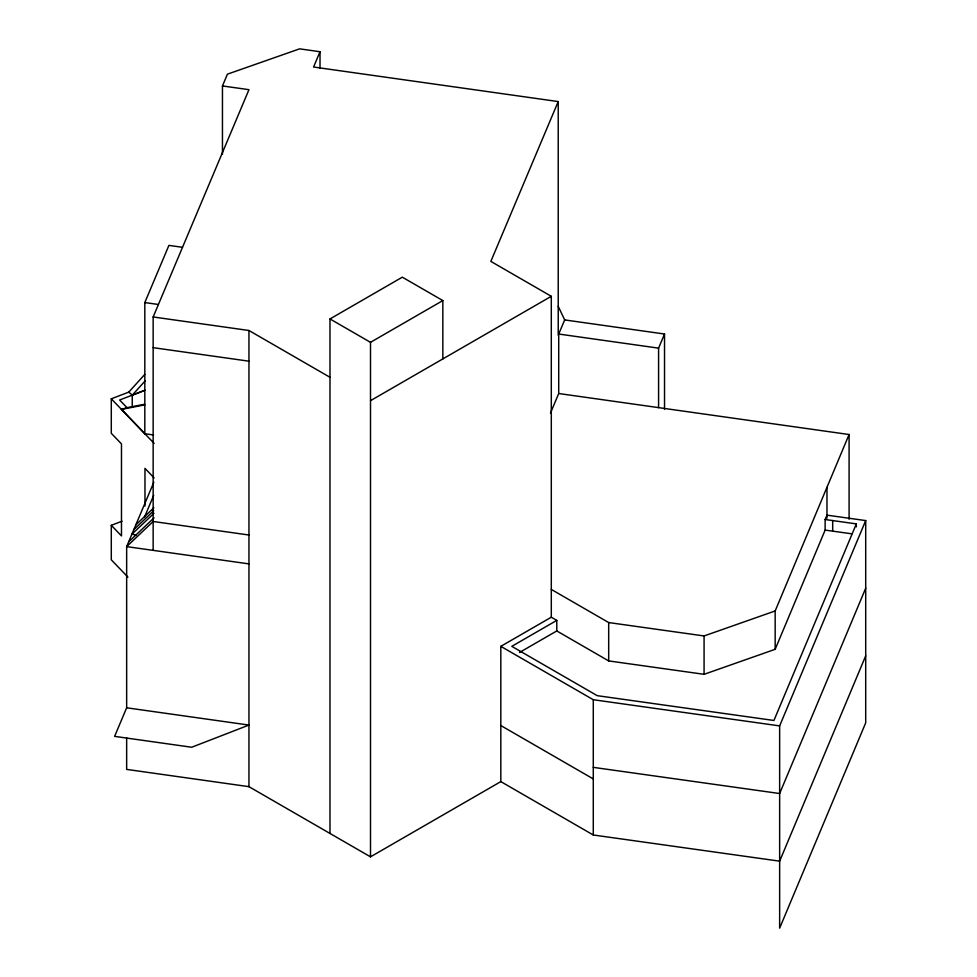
<?xml version="1.0" encoding="UTF-8"?>
<svg xmlns="http://www.w3.org/2000/svg" width="977" height="977" viewBox="0 0 977 977"><rect width="100%" height="100%" fill="white"/><g stroke="black" fill="none" stroke-linecap="round" stroke-linejoin="round"><path stroke-width="1.47" d="M222.451 154.219L222.463 85.939L227.421 74.167L299.634 48.85L320.016 51.732L320.016 68.414M153.157 550.356L153.157 316.963L248.952 330.495L248.952 786.668L370.503 856.841L500.822 781.612L593.283 834.993L779.646 861.164L865.707 655.848M519.52 652.465L556.78 630.947L556.78 620.383L551.297 617.208L500.822 646.347L500.822 781.612M865.707 520.582L779.646 725.899L779.646 928.15L865.707 722.833L865.707 520.582L826.969 515.148L825.138 519.508L825.138 530.084L775.164 649.314L704.075 674.313L608.683 660.916L608.683 622.557L551.297 589.424M704.075 674.313L704.075 635.954L775.164 610.955L849.086 434.521L558.71 393.523L550.454 413.124M775.164 649.314L775.164 610.955M832.685 531.134L832.685 520.57M849.086 519.275L849.086 434.521M825.138 519.508L856.328 523.892L773.931 720.476L597.24 695.673L511.801 646.347L556.78 620.383M865.707 588.215L779.646 793.532L593.283 767.36M153.597 434.985L144.816 433.739L144.816 302.565L168.911 245.386L182.479 247.303M153.157 316.963L248.964 89.676L222.463 85.939M320.016 51.732L313.568 67.022L558.221 101.571L558.221 335.209L564.669 319.919L558.221 306.351M153.841 482.198L126.656 546.619L126.656 707.8L114.614 736.365L191.7 747.246L248.952 725.068L126.656 707.8M144.413 517.334L153.707 495.302M152.546 510.275L153.707 507.515M558.221 101.571L490.845 261.396L551.297 296.3L551.297 617.208M658.583 407.617L658.583 348.142L664.531 334.024L564.669 319.919M122.052 521.193L111.293 525.308L121.478 535.909L121.478 443.912L111.293 433.312L111.293 398.811L128.769 392.119L144.816 374.386M145.304 380.737L132.261 395.148L132.249 406.798M135.827 524.869L153.499 508.125M133.849 529.571L153.719 510.727M153.939 513.34L131.858 534.272L136.279 534.895M128.646 541.905L154.036 517.834M329.982 833.454L329.982 318.942L402.316 277.175L442.837 300.574L442.837 358.913M329.982 318.942L370.503 342.329L442.837 300.574M370.503 400.68L551.297 296.3M144.718 390.336L132.261 395.148L128.769 392.119M144.999 390.263L119.621 399.996L126.973 407.653L144.486 404.258M144.816 433.739L121.478 409.412L126.986 407.665M121.478 409.412L144.816 404.881M658.583 348.142L558.71 334.036L558.71 393.523M144.816 302.565L158.384 304.482M153.157 347.665L248.952 361.185M825.138 530.084L851.895 533.833M248.952 535.017L153.157 521.486L126.656 546.619L248.952 563.888M608.683 622.557L704.075 635.954M500.822 646.347L593.283 699.727L779.646 725.899M248.952 786.668L126.656 769.4L126.656 737.843M248.952 330.495L329.982 377.281M556.78 630.947L608.683 660.916M500.822 725.545L593.283 778.925M111.293 398.811L154.134 443.399M154.134 477.9L144.975 468.362L144.975 506.062M127.926 577.114L111.293 559.809L111.293 525.308M856.328 523.892L856.328 526.908M826.969 487.364L826.969 518.189M664.531 334.024L664.531 409.29M593.283 699.727L593.283 834.993M370.503 342.329L370.503 856.841"/></g></svg>
